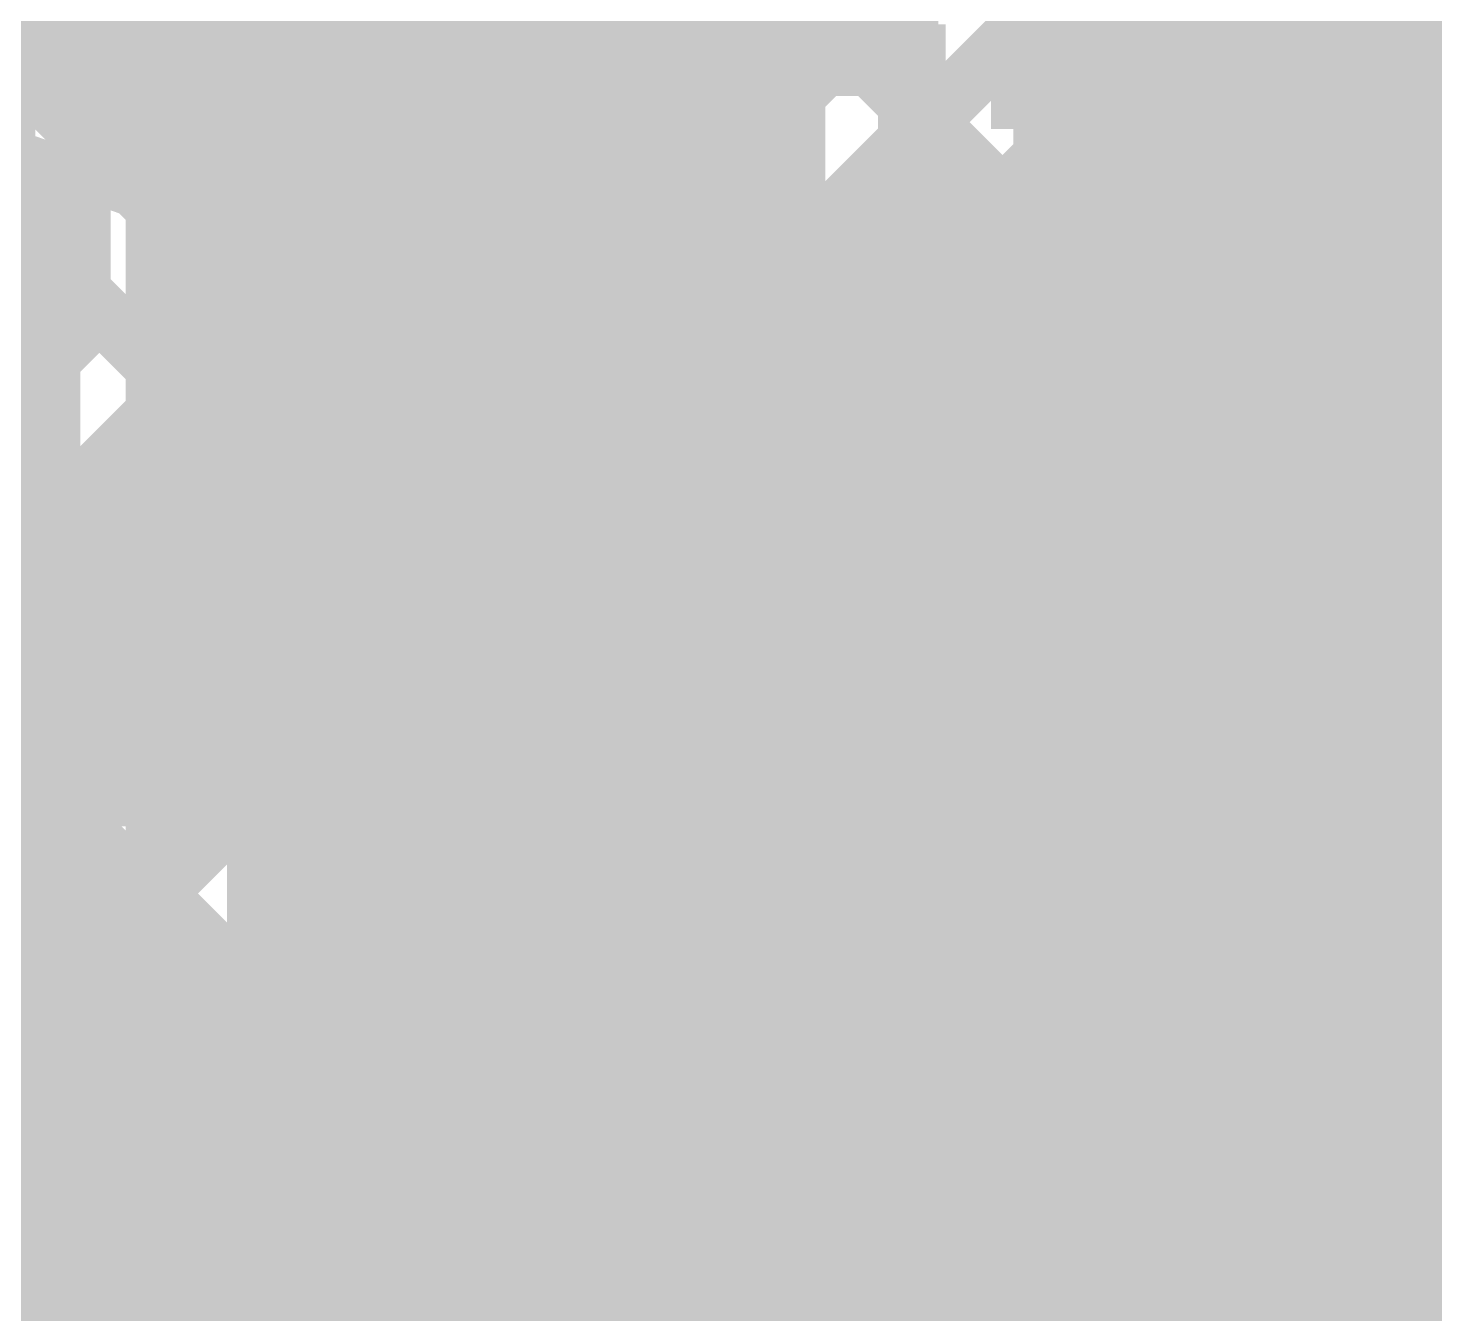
# Model space of a CAD drawing. Extents: x -72 to 72, y -47 to 50.
# Drawn here: x 0.331 to 5.08, y 18.138 to 22.479 of the extents above; entities that cross this region are included whole.
import ezdxf

# ---------------------------------------------------------------- set-up
doc = ezdxf.new("R2010")
doc.units = 0
doc.header["$MEASUREMENT"] = 0
doc.layers.get('0').update_dxf_attribs({"linetype": 'CONTINUOUS'})
for name, color, linetype in [('22-303-0_BOT', 7, 'CONTINUOUS'), ('22-303-0_DRD', 7, 'CONTINUOUS'), ('22-303-0_GND', 6, 'CONTINUOUS'), ('22-303-0_IN1', 4, 'CONTINUOUS'), ('22-303-0_IN2', 3, 'CONTINUOUS'), ('22-303-0_PWR', 5, 'CONTINUOUS'), ('22-303-0_SMB', 10, 'CONTINUOUS'), ('22-303-0_SMT', 14, 'CONTINUOUS'), ('22-303-0_SPB', 9, 'CONTINUOUS'), ('22-303-0_SPT', 12, 'CONTINUOUS'), ('22-303-0_SSB', 11, 'CONTINUOUS'), ('22-303-0_SST', 13, 'CONTINUOUS'), ('22-303-0_TOP', 8, 'CONTINUOUS'), ('THRUHOLE_TAP', 7, 'CONTINUOUS')]:
    doc.layers.add(name, color=color, linetype=linetype)

# ---------------------------------------------------------------- blocks, each defined once
blk = doc.blocks.new('RECTANGLE_2')
blk.add_solid([(0.63627, 0.51308), (0.63627, -0.51308), (-0.63627, 0.51308), (-0.63627, -0.51308)])
blk = doc.blocks.new('RECTANGLE_4')
blk.add_solid([(0.4826, 0.4064), (0.4826, -0.4064), (-0.4826, 0.4064), (-0.4826, -0.4064)])
blk = doc.blocks.new('RECTANGLE_37')
blk.add_solid([(0.508, 0.635), (0.508, -0.635), (-0.508, 0.635), (-0.508, -0.635)])
blk = doc.blocks.new('ROUND_48')
at = {"const_width": 0.29972}
blk.add_lwpolyline([(-0.14986, 0, 1), (0.14986, 0, 1)], format="xyb", close=True, dxfattribs=at)
blk = doc.blocks.new('ROUND_81')
at = {"const_width": 0.0635}
blk.add_lwpolyline([(-0.03175, 0, 1), (0.03175, 0, 1)], format="xyb", close=True, dxfattribs=at)
blk = doc.blocks.new('ROUND_82')
at = {"const_width": 0.50038}
blk.add_lwpolyline([(-0.25019, 0, 1), (0.25019, 0, 1)], format="xyb", close=True, dxfattribs=at)
blk = doc.blocks.new('ROUND_53')
at = {"const_width": 0.29972}
blk.add_lwpolyline([(-0.14986, 0, 1), (0.14986, 0, 1)], format="xyb", close=True, dxfattribs=at)
blk = doc.blocks.new('ROUND_95')
at = {"const_width": 0.10033}
blk.add_lwpolyline([(-0.050164, 0, 1), (0.050164, 0, 1)], format="xyb", close=True, dxfattribs=at)

msp = doc.modelspace()

# ---------------------------------------------------------------- linework, layer by layer
at = {"layer": '22-303-0_BOT', "const_width": 0.254}
for points in [[(4.59994, 22.0218, 0.2586538), (5.02256, 22.4279)], [(1.1176, 19.7739, 0.1923067), (0.77724, 19.90983)], [(1.1176, 19.7739, 0.1923067), (0.77724, 19.90983)], [(2.82702, 18.70202, 0.1003962), (2.6925, 18.79117)], [(2.82702, 18.70202, 0.1003962), (2.6925, 18.79117)], [(4.9276, 18.14322, 0.0984156), (4.75202, 18.30016)]]:
    msp.add_lwpolyline(points, format="xyb", dxfattribs=at)
at = {"layer": '22-303-0_BOT'}
for points, const_width in [([(6.2738, 22.4282), (5.02158, 22.4282)], 0.254), ([(5.1562, 22.4282), (5.1562, 22.0218)], 0.254), ([(-9.525, 17.7038), (-9.4742, 17.7038), (-8.636, 18.542), (-8.636, 20.066), (-8.001, 20.701), (-6.477, 20.701), (-4.826, 22.352), (3.175, 22.352), (4.445, 21.082)], 0.2032), ([(4.9276, 22.24278), (4.9276, 22.0218)], 0.254), ([(6.8326, 22.2504), (4.93268, 22.2504)], 0.254), ([(4.699, 22.05736), (4.699, 22.0218)], 0.254), ([(5.2578, 22.0218), (4.59994, 22.0218)], 0.254), ([(6.8326, 22.0218), (4.59994, 22.0218)], 0.254), ([(3.00736, 21.9456), (0.8128, 21.9456)], 0.254), ([(0.8128, 21.9456), (0.8128, 19.90852)], 0.254), ([(0.8128, 21.9456), (0.8128, 20.1422)], 0.254), ([(1.0414, 21.9456), (1.0414, 19.83486)], 0.254), ([(1.27, 21.9456), (1.27, 19.8374)], 0.254), ([(1.4986, 21.9456), (1.4986, 19.8374)], 0.254), ([(1.7272, 21.9456), (1.7272, 19.8374)], 0.254), ([(1.9558, 21.9456), (1.9558, 19.8374)], 0.254), ([(2.1844, 21.9456), (2.1844, 19.8374)], 0.254), ([(2.413, 21.9456), (2.413, 19.8374)], 0.254), ([(2.6416, 21.9456), (2.6416, 19.8374)], 0.254), ([(2.8702, 21.9456), (2.8702, 18.65884)], 0.254), ([(3.00736, 21.9456), (3.6322, 21.32076)], 0.254), ([(3.0988, 21.85416), (3.0988, 19.61388)], 0.254), ([(3.15976, 21.7932), (0.8128, 21.7932)], 0.254), ([(3.3274, 21.62556), (3.3274, 19.61388)], 0.254), ([(3.38836, 21.5646), (0.8128, 21.5646)], 0.254), ([(3.556, 21.39696), (3.556, 19.61388)], 0.254), ([(3.61696, 21.336), (0.8128, 21.336)], 0.254), ([(3.6322, 21.32076), (3.6322, 20.1422)], 0.254), ([(3.6322, 21.1074), (0.8128, 21.1074)], 0.254), ([(3.6322, 20.8788), (0.8128, 20.8788)], 0.254), ([(3.6322, 20.6502), (0.8128, 20.6502)], 0.254), ([(3.6322, 20.4216), (0.8128, 20.4216)], 0.254), ([(3.6322, 20.193), (0.8128, 20.193)], 0.254), ([(0.4953, 20.1422), (0.4953, 20.11934)], 0.254), ([(0.8128, 20.1422), (0.4953, 20.1422)], 0.254), ([(0.55372, 20.11934), (0.4953, 20.11934)], 0.254), ([(0.55372, 20.11934), (0.55372, 19.91106)], 0.254), ([(0.5842, 20.1422), (0.5842, 19.91106)], 0.254), ([(5.2578, 20.1422), (3.6322, 20.1422)], 0.254), ([(3.7846, 20.1422), (3.7846, 19.61388)], 0.254), ([(4.0132, 20.1422), (4.0132, 19.61388)], 0.254), ([(4.2418, 20.1422), (4.2418, 19.61388)], 0.254), ([(4.4704, 20.1422), (4.4704, 19.61388)], 0.254), ([(4.699, 20.1422), (4.699, 19.61388)], 0.254), ([(4.9276, 20.1422), (4.9276, 18.14322)], 0.254), ([(5.1562, 20.1422), (5.1562, 19.8374)], 0.254), ([(7.0231, 19.9644), (0.55372, 19.9644)], 0.254), ([(0.77724, 19.91106), (0.55372, 19.91106)], 0.254), ([(3.81, 18.796), (3.81, 19.812), (3.81, 18.796)], 0.381), ([(3.81, 19.812), (3.81, 18.796)], 0.381), ([(1.1176, 19.8374), (1.1176, 19.7739)], 0.254), ([(2.6924, 19.8374), (1.1176, 19.8374)], 0.254), ([(2.6924, 19.8374), (2.6924, 18.79092)], 0.254), ([(6.5024, 19.8374), (4.9276, 19.8374), (4.9276, 18.415)], 0.254), ([(4.9276, 19.7358), (2.6924, 19.7358)], 0.254), ([(4.75234, 19.61388), (2.86766, 19.61388)], 0.254), ([(2.86766, 19.61388), (2.86766, 18.66138)], 0.254), ([(3.81, 19.61388), (3.81, 18.796)], 0.254), ([(4.75234, 19.61388), (4.75234, 18.3007)], 0.254), ([(2.86766, 19.5072), (2.6924, 19.5072)], 0.254), ([(4.9276, 19.5072), (4.75234, 19.5072)], 0.254), ([(1.905, 19.1262), (1.0668, 19.1262), (0.77724, 19.41576), (0, 19.41576)], 0.381), ([(2.86766, 19.2786), (2.6924, 19.2786)], 0.254), ([(4.9276, 19.2786), (4.75234, 19.2786)], 0.254), ([(4.9276, 19.1262), (5.715, 19.1262)], 0.254), ([(2.86766, 19.05), (2.6924, 19.05)], 0.254), ([(4.9276, 19.05), (4.75234, 19.05)], 0.254), ([(2.86766, 18.8214), (2.6924, 18.8214)], 0.254), ([(4.9276, 18.8214), (4.75234, 18.8214)], 0.254), ([(2.86766, 18.796), (3.81, 18.796)], 0.254), ([(4.75234, 18.796), (3.81, 18.796)], 0.254), ([(4.9276, 18.5928), (4.75234, 18.5928)], 0.254), ([(6.5024, 18.415), (4.9276, 18.415)], 0.254), ([(4.9276, 18.415), (4.9276, 18.14322)], 0.254), ([(0, 17.41424), (0, 18.415), (2.54, 18.415), (3.429, 17.526), (3.81, 17.526), (3.81, 16.764)], 0.2032), ([(4.9276, 18.3642), (4.75234, 18.3642)], 0.254)]:
    msp.add_lwpolyline(points, dxfattribs=dict(at, const_width=const_width))
at = {"layer": '22-303-0_DRD', "const_width": 0.254}
for points in [[(5.08, 23.241), (3.81, 21.971)], [(5.08, 21.971), (3.81, 23.241)], [(2.159, 22.3012), (0.889, 21.0312)], [(2.159, 21.0312), (0.889, 22.3012)], [(2.159, 22.3012), (0.889, 21.0312)], [(2.159, 21.0312), (0.889, 22.3012)], [(2.159, 22.3012), (0.889, 21.0312)], [(2.159, 21.0312), (0.889, 22.3012)], [(6.35, 20.955), (5.08, 19.685)], [(6.35, 19.685), (5.08, 20.955)], [(6.35, 20.955), (5.08, 19.685)], [(6.35, 19.685), (5.08, 20.955)], [(6.35, 20.955), (5.08, 19.685)], [(6.35, 19.685), (5.08, 20.955)], [(4.445, 20.447), (3.175, 19.177)], [(4.445, 19.177), (3.175, 20.447)], [(4.445, 20.447), (3.175, 19.177)], [(4.445, 19.177), (3.175, 20.447)], [(4.445, 20.447), (3.175, 19.177)], [(4.445, 19.177), (3.175, 20.447)], [(5.08, 18.415), (3.81, 17.145)], [(5.08, 17.145), (3.81, 18.415)]]:
    msp.add_lwpolyline(points, dxfattribs=at)
at = {"layer": '22-303-0_IN1'}
for points, const_width in [([(8.89, 29.083), (6.477, 29.083), (2.032, 24.638), (2.032, 24.13), (0.508, 22.606), (0.508, 21.463), (-6.35, 14.605), (-8.001, 14.605), (-9.144, 15.748), (-17.78, 15.748), (-19.177, 14.351), (-22.987, 14.351), (-26.162, 17.526), (-28.575, 17.526)], 0.2032), ([(3.175, 25.20696), (3.175, 22.54504)], 0.254), ([(2.9464, 24.97836), (2.9464, 22.31644)], 0.254), ([(-4.572, 11.557), (-4.572, 14.224), (3.81, 22.606), (3.81, 23.622), (4.445, 24.257)], 0.2032), ([(1.69926, 23.22322), (0.9144, 22.43836)], 0.254), ([(1.5748, 23.09876), (1.5748, 22.26818)], 0.254), ([(1.8034, 23.00478), (1.8034, 22.20214)], 0.254), ([(2.7178, 22.94382), (2.7178, 22.08784)], 0.254), ([(1.3462, 22.87016), (1.3462, 22.24278)], 0.254), ([(2.032, 22.81936), (2.032, 21.99386)], 0.254), ([(3.4036, 22.77364), (2.09296, 21.463)], 0.254), ([(2.2606, 22.76348), (2.2606, 21.63064)], 0.254), ([(2.4892, 22.79904), (2.4892, 21.85924)], 0.254), ([(1.1176, 22.64156), (1.1176, 22.11324)], 0.254), ([(3.21056, 22.5806), (1.05664, 22.5806)], 0.254), ([(9.24306, 22.5806), (5.04952, 22.5806)], 0.254), ([(0.9144, 22.43836), (0.9144, 21.463)], 0.254), ([(2.98196, 22.352), (0.9144, 22.352)], 0.254), ([(9.45134, 22.352), (4.99364, 22.352)], 0.254), ([(5.0038, 22.37486), (5.0038, 21.9964)], 0.254), ([(3.9878, 22.20976), (-1.30048, 16.92148)], 0.254), ([(1.12776, 22.1234), (0.9144, 22.1234)], 0.254), ([(2.75336, 22.1234), (1.92024, 22.1234)], 0.254), ([(4.08178, 22.1234), (3.90144, 22.1234)], 0.254), ([(4.0894, 22.11578), (4.0894, 21.9964)], 0.254), ([(4.7752, 22.098), (4.7752, 21.9964)], 0.254), ([(8.35152, 22.1234), (4.80822, 22.1234)], 0.254), ([(3.8608, 22.08276), (3.8608, 21.94052)], 0.254), ([(8.18896, 21.9964), (4.064, 21.9964)], 0.254), ([(3.77698, 21.87702), (-1.17094, 16.9291)], 0.254), ([(0.9652, 21.8948), (0.9144, 21.8948)], 0.254), ([(2.52476, 21.8948), (2.0828, 21.8948)], 0.254), ([(3.79476, 21.8948), (3.67284, 21.8948)], 0.254), ([(3.6322, 21.85416), (3.6322, 21.73224)], 0.254), ([(2.29616, 21.6662), (2.12852, 21.6662)], 0.254), ([(3.4036, 21.62556), (3.4036, 21.50364)], 0.254), ([(3.56616, 21.6662), (3.44424, 21.6662)], 0.254), ([(8.636, 21.59), (4.064, 21.59), (-0.889, 16.637), (-0.889, 16.129), (-3.937, 13.081), (-3.937, 11.176), (-4.191, 10.922), (-4.953, 10.922), (-9.398, 15.367), (-17.526, 15.367), (-19.939, 12.954), (-24.765, 12.954), (-25.146, 13.335)], 0.2032), ([(0.9652, 21.4376), (0.9144, 21.4376)], 0.254), ([(3.33756, 21.4376), (3.21564, 21.4376)], 0.254), ([(3.175, 21.39696), (3.175, 21.27504)], 0.254), ([(0.889, 21.32076), (0.889, 20.25904)], 0.254), ([(1.12776, 21.209), (0.8255, 21.209)], 0.254), ([(1.1176, 21.21916), (1.1176, 20.48764)], 0.254), ([(3.10896, 21.209), (2.98704, 21.209)], 0.254), ([(0.79502, 21.17598), (-0.5207, 19.85772)], 0.254), ([(4.23164, 21.1836), (-0.4826, 16.46936)], 0.254), ([(2.9464, 21.16836), (2.9464, 21.04644)], 0.254), ([(7.0612, 21.1836), (4.23164, 21.1836)], 0.254), ([(4.318, 21.1836), (4.318, 20.13966)], 0.254), ([(4.5466, 21.1836), (4.5466, 18.37436)], 0.254), ([(4.7752, 21.1836), (4.7752, 18.28546)], 0.254), ([(5.0038, 21.1836), (5.0038, 18.01114)], 0.254), ([(1.72466, 21.0947), (-0.1651, 19.20494)], 0.254), ([(1.3462, 21.08708), (1.3462, 20.71624)], 0.254), ([(1.5748, 21.06422), (1.5748, 20.94484)], 0.254), ([(0.6604, 21.04136), (0.6604, 20.03044)], 0.254), ([(4.0894, 21.04136), (4.0894, 20.34794)], 0.254), ([(1.61036, 20.9804), (0.59944, 20.9804)], 0.254), ([(2.88036, 20.9804), (2.75844, 20.9804)], 0.254), ([(7.01548, 20.9804), (4.02844, 20.9804)], 0.254), ([(2.7178, 20.93976), (2.7178, 20.81784)], 0.254), ([(0.4318, 20.81276), (0.4318, 19.80184)], 0.254), ([(3.8608, 20.81276), (3.8608, 20.41398)], 0.254), ([(1.38176, 20.7518), (0.37084, 20.7518)], 0.254), ([(2.65176, 20.7518), (2.52984, 20.7518)], 0.254), ([(5.29082, 20.7518), (3.79984, 20.7518)], 0.254), ([(2.4892, 20.71116), (2.4892, 20.58924)], 0.254), ([(3.6322, 20.58416), (3.6322, 20.38858)], 0.254), ([(1.15316, 20.5232), (0.14224, 20.5232)], 0.254), ([(2.2606, 20.48256), (2.2606, 20.36064)], 0.254), ([(2.42316, 20.5232), (2.30124, 20.5232)], 0.254), ([(5.14604, 20.5232), (3.57124, 20.5232)], 0.254), ([(3.4036, 20.35556), (3.4036, 20.25904)], 0.254), ([(0.92456, 20.2946), (-0.08636, 20.2946)], 0.254), ([(2.19456, 20.2946), (2.07264, 20.2946)], 0.254), ([(3.44678, 20.2946), (3.34264, 20.2946)], 0.254), ([(5.11048, 20.2946), (4.17322, 20.2946)], 0.254), ([(2.032, 20.25396), (2.032, 20.13204)], 0.254), ([(3.175, 20.12696), (3.175, 10.76452)], 0.254), ([(0.69596, 20.066), (-0.31496, 20.066)], 0.254), ([(1.96596, 20.066), (1.84404, 20.066)], 0.254), ([(3.26136, 20.066), (3.11404, 20.066)], 0.254), ([(5.16636, 20.066), (4.35864, 20.066)], 0.254), ([(1.8034, 20.02536), (1.8034, 19.90344)], 0.254), ([(2.9464, 19.89836), (2.9464, 16.95704)], 0.254), ([(0.46736, 19.8374), (-0.47752, 19.8374)], 0.254), ([(1.73736, 19.8374), (1.61544, 19.8374)], 0.254), ([(3.20548, 19.8374), (2.88544, 19.8374)], 0.254), ([(5.35178, 19.8374), (4.41452, 19.8374)], 0.254), ([(1.5748, 19.79676), (1.5748, 19.67484)], 0.254), ([(2.7178, 19.66976), (2.7178, 17.08658)], 0.254), ([(0.23876, 19.6088), (-0.23876, 19.6088)], 0.254), ([(1.50876, 19.6088), (1.38684, 19.6088)], 0.254), ([(3.24104, 19.6088), (2.65684, 19.6088)], 0.254), ([(7.22376, 19.6088), (4.37896, 19.6088)], 0.254), ([(1.3462, 19.56816), (1.3462, 19.44624)], 0.254), ([(2.4892, 19.44116), (2.4892, 17.11198)], 0.254), ([(4.318, 19.48434), (4.318, 18.37182)], 0.254), ([(1.28016, 19.3802), (1.15824, 19.3802)], 0.254), ([(3.38582, 19.3802), (2.42824, 19.3802)], 0.254), ([(3.4036, 19.36496), (3.4036, 10.7188)], 0.254), ([(11.79576, 19.3802), (4.23164, 19.3802)], 0.254), ([(1.1176, 19.33956), (1.1176, 19.21764)], 0.254), ([(4.0894, 19.27606), (4.0894, 18.26768)], 0.254), ([(2.2606, 19.21256), (2.2606, 17.04594)], 0.254), ([(3.6322, 19.23288), (3.6322, 10.55624)], 0.254), ([(3.8608, 19.21002), (3.8608, 17.93494)], 0.254), ([(0.889, 19.11096), (0.889, 18.98904)], 0.254), ([(1.05156, 19.1516), (0.92964, 19.1516)], 0.254), ([(12.02436, 19.1516), (2.19964, 19.1516)], 0.254), ([(2.032, 18.98396), (2.032, 16.83766)], 0.254), ([(0.82296, 18.923), (0.70104, 18.923)], 0.254), ([(12.25296, 18.923), (1.97104, 18.923)], 0.254), ([(0.6604, 18.88236), (0.6604, 18.76044)], 0.254), ([(1.8034, 18.75536), (1.8034, 14.29004)], 0.254), ([(0.59436, 18.6944), (0.47244, 18.6944)], 0.254), ([(12.48156, 18.6944), (1.74244, 18.6944)], 0.254), ([(0.4318, 18.65376), (0.4318, 18.53184)], 0.254), ([(1.5748, 18.52676), (1.5748, 14.41958)], 0.254), ([(0.36576, 18.4658), (0.24384, 18.4658)], 0.254), ([(12.71016, 18.4658), (1.51384, 18.4658)], 0.254), ([(1.3462, 18.29816), (1.3462, 14.44498)], 0.254), ([(4.04876, 18.2372), (1.28524, 18.2372)], 0.254), ([(12.93876, 18.2372), (4.84124, 18.2372)], 0.254), ([(1.1176, 18.06956), (1.1176, 14.37894)], 0.254)]:
    msp.add_lwpolyline(points, dxfattribs=dict(at, const_width=const_width))
at = {"layer": '22-303-0_IN1', "const_width": 0.254}
for points in [[(4.445, 22.00148, 0.4142136), (5.04952, 22.606)], [(1.524, 22.27072, 0.4142136), (0.91948, 21.6662)], [(1.524, 22.27072, 0.4142136), (0.91948, 21.6662)], [(2.12852, 21.6662, 0.4142136), (1.524, 22.27072)], [(2.12852, 21.6662, 0.4142136), (1.524, 22.27072)], [(3.9878, 22.20976, 0.2175125), (4.445, 22.00099)], [(4.064, 21.9964, 0.1989133), (3.77663, 21.87737)], [(0.91948, 21.6662, 0.4142136), (1.524, 21.06168)], [(0.91948, 21.6662, 0.4142136), (1.524, 21.06168)], [(2.09296, 21.463, 0.0859668), (2.12816, 21.6662)], [(2.09296, 21.463, 0.0859668), (2.12816, 21.6662)], [(0.79502, 21.17598, 0.1989124), (0.91391, 21.463)], [(1.524, 21.06168, 0.0846168), (1.72427, 21.09581)], [(1.524, 21.06168, 0.0846168), (1.72427, 21.09581)], [(5.715, 20.92452, 0.4142136), (5.11048, 20.32)], [(3.81, 20.41652, 0.4142136), (3.20548, 19.812)], [(3.81, 20.41652, 0.4142136), (3.20548, 19.812)], [(4.41452, 19.812, 0.4142136), (3.81, 20.41652)], [(4.41452, 19.812, 0.4142136), (3.81, 20.41652)], [(5.11048, 20.32, 0.4142136), (5.715, 19.71548)], [(3.20548, 19.812, 0.4142136), (3.81, 19.20748)], [(3.20548, 19.812, 0.4142136), (3.81, 19.20748)], [(3.81, 19.20748, 0.4142136), (4.41452, 19.812)], [(3.81, 19.20748, 0.4142136), (4.41452, 19.812)], [(4.445, 18.38452, 0.4142136), (3.84048, 17.78)], [(5.04952, 17.78, 0.4142136), (4.445, 18.38452)]]:
    msp.add_lwpolyline(points, format="xyb", dxfattribs=at)
at = {"layer": '22-303-0_IN2'}
for points, const_width in [([(4.445, 17.78), (4.445, 20.828), (3.302, 21.971), (3.302, 26.162), (1.397, 28.067), (1.397, 30.607), (2.286, 31.496)], 0.2032), ([(0.3556, 31.3436), (0.3556, 22.31644)], 0.254), ([(0.5842, 31.3436), (0.5842, 22.08784)], 0.254), ([(0.8128, 31.3436), (0.8128, 21.85924)], 0.254), ([(13.716, 23.368), (13.716, 18.034), (42.291, 18.034), (44.45, 15.875), (44.45, 11.303), (43.561, 10.414), (44.45, 11.303), (44.45, 15.875), (42.291, 18.034), (13.716, 18.034), (7.874, 18.034), (6.858, 17.018), (3.81, 17.018), (0.762, 20.066), (0.762, 21.336), (-2.032, 24.13), (-2.032, 27.94), (-1.27, 28.702), (-1.27, 29.845)], 0.2032), ([(3.7846, 28.28036), (3.7846, 22.06244)], 0.254), ([(1.0414, 27.86888), (1.0414, 21.63064)], 0.254), ([(1.27, 27.61996), (1.27, 20.13204)], 0.254), ([(1.4986, 27.39136), (1.4986, 19.90344)], 0.254), ([(1.7272, 27.16276), (1.7272, 19.67484)], 0.254), ([(1.9558, 26.93416), (1.9558, 19.44624)], 0.254), ([(2.1844, 26.70556), (2.1844, 19.21764)], 0.254), ([(2.413, 26.47696), (2.413, 18.98904)], 0.254), ([(2.6416, 26.24836), (2.6416, 18.76044)], 0.254), ([(3.7084, 26.162), (3.7084, 22.13864)], 0.254), ([(2.8702, 26.01976), (2.8702, 18.53184)], 0.254), ([(2.8956, 25.99436), (2.8956, 21.971)], 0.254), ([(-1.6256, 24.29764), (1.04902, 21.62302)], 0.254), ([(-2.31394, 23.8379), (0.3556, 21.16836)], 0.254), ([(5.1562, 22.74316), (5.1562, 17.4244)], 0.254), ([(2.8956, 22.479), (0.19304, 22.479)], 0.254), ([(3.85318, 22.479), (3.7084, 22.479)], 0.254), ([(9.3091, 22.479), (5.03682, 22.479)], 0.254), ([(2.8956, 22.2504), (0.42164, 22.2504)], 0.254), ([(3.95478, 22.2504), (3.7084, 22.2504)], 0.254), ([(4.9276, 22.24278), (4.9276, 18.14322)], 0.254), ([(10.2616, 22.2504), (4.93268, 22.2504)], 0.254), ([(4.0132, 22.18182), (4.0132, 21.83384)], 0.254), ([(3.7084, 22.13864), (4.73202, 21.11502)], 0.254), ([(4.699, 22.05736), (4.699, 21.14804)], 0.254), ([(2.8956, 22.0218), (0.65024, 22.0218)], 0.254), ([(4.29006, 22.0218), (3.82524, 22.0218)], 0.254), ([(4.2418, 22.03704), (4.2418, 21.60524)], 0.254), ([(4.4704, 22.00148), (4.4704, 21.37664)], 0.254), ([(8.21182, 22.0218), (4.59994, 22.0218)], 0.254), ([(2.93624, 21.7932), (0.87884, 21.7932)], 0.254), ([(8.06704, 21.7932), (4.05384, 21.7932)], 0.254), ([(3.01752, 21.6789), (4.0386, 20.66036)], 0.254), ([(3.0988, 21.60016), (3.0988, 18.30324)], 0.254), ([(3.13436, 21.5646), (1.09728, 21.5646)], 0.254), ([(8.03148, 21.5646), (4.28244, 21.5646)], 0.254), ([(3.3274, 21.37156), (3.3274, 18.07464)], 0.254), ([(3.36296, 21.336), (1.1684, 21.336)], 0.254), ([(1.1684, 21.336), (1.1684, 20.23364)], 0.254), ([(8.08736, 21.336), (4.51104, 21.336)], 0.254), ([(0.3556, 21.16836), (0.3556, 20.066)], 0.254), ([(0.3556, 21.1074), (-4.10972, 21.1074)], 0.254), ([(3.59156, 21.1074), (1.1684, 21.1074)], 0.254), ([(3.556, 21.14296), (3.556, 17.84604)], 0.254), ([(8.27278, 21.1074), (4.73964, 21.1074)], 0.254), ([(3.7846, 20.91436), (3.7846, 17.61744)], 0.254), ([(0.3556, 20.8788), (-4.32816, 20.8788)], 0.254), ([(3.82016, 20.8788), (1.1684, 20.8788)], 0.254), ([(10.09904, 20.8788), (4.84886, 20.8788)], 0.254), ([(4.8514, 20.828), (4.8514, 18.22704)], 0.254), ([(4.0132, 20.68576), (4.0132, 18.20164)], 0.254), ([(0.3556, 20.6502), (-4.55676, 20.6502)], 0.254), ([(4.0386, 20.6502), (1.1684, 20.6502)], 0.254), ([(4.0386, 20.66036), (4.0386, 18.22704)], 0.254), ([(7.46506, 20.6502), (4.8514, 20.6502)], 0.254), ([(0.3556, 20.4216), (-4.78536, 20.4216)], 0.254), ([(4.0386, 20.4216), (1.1684, 20.4216)], 0.254), ([(7.12978, 20.4216), (4.8514, 20.4216)], 0.254), ([(1.1684, 20.23364), (3.91668, 17.48536)], 0.254), ([(0.3556, 20.193), (-5.01396, 20.193)], 0.254), ([(4.0386, 20.193), (1.20904, 20.193)], 0.254), ([(7.02818, 20.193), (4.8514, 20.193)], 0.254), ([(0.3556, 20.066), (0.3556, 15.6464)], 0.254), ([(0.3683, 19.9644), (-5.24256, 19.9644)], 0.254), ([(4.0386, 19.9644), (1.43764, 19.9644)], 0.254), ([(7.0231, 19.9644), (4.8514, 19.9644)], 0.254), ([(0.47752, 19.7739), (3.52298, 16.73098)], 0.254), ([(0.51816, 19.7358), (-2.62382, 19.7358)], 0.254), ([(4.0386, 19.7358), (1.66624, 19.7358)], 0.254), ([(7.112, 19.7358), (4.8514, 19.7358)], 0.254), ([(0.5842, 19.66976), (0.5842, 16.86814)], 0.254), ([(0.74676, 19.5072), (-2.47904, 19.5072)], 0.254), ([(4.0386, 19.5072), (1.89484, 19.5072)], 0.254), ([(7.38886, 19.5072), (4.8514, 19.5072)], 0.254), ([(0.8128, 19.44116), (0.8128, 17.14246)], 0.254), ([(0.97536, 19.2786), (-2.44348, 19.2786)], 0.254), ([(4.0386, 19.2786), (2.12344, 19.2786)], 0.254), ([(13.3096, 19.2786), (4.8514, 19.2786)], 0.254), ([(1.0414, 19.21256), (1.0414, 17.23136)], 0.254), ([(1.20396, 19.05), (-2.49936, 19.05)], 0.254), ([(4.0386, 19.05), (2.35204, 19.05)], 0.254), ([(13.3096, 19.05), (4.8514, 19.05)], 0.254), ([(1.27, 18.98396), (1.27, 17.22882)], 0.254), ([(1.43256, 18.8214), (-2.68478, 18.8214)], 0.254), ([(4.0386, 18.8214), (2.58064, 18.8214)], 0.254), ([(13.3096, 18.8214), (4.8514, 18.8214)], 0.254), ([(1.4986, 18.75536), (1.4986, 17.12468)], 0.254), ([(1.66116, 18.5928), (-4.34086, 18.5928)], 0.254), ([(4.0386, 18.5928), (2.80924, 18.5928)], 0.254), ([(13.3096, 18.5928), (4.8514, 18.5928)], 0.254), ([(1.7272, 18.52676), (1.7272, 16.79194)], 0.254), ([(1.88976, 18.3642), (-4.064, 18.3642)], 0.254), ([(4.0386, 18.3642), (3.03784, 18.3642)], 0.254), ([(7.63778, 18.3642), (4.8514, 18.3642)], 0.254), ([(1.9558, 18.29816), (1.9558, 15.60576)], 0.254), ([(2.11836, 18.1356), (-3.9751, 18.1356)], 0.254), ([(3.95478, 18.1356), (3.26644, 18.1356)], 0.254), ([(7.40156, 18.1356), (4.93268, 18.1356)], 0.254), ([(2.1844, 18.06956), (2.1844, 15.40764)], 0.254)]:
    msp.add_lwpolyline(points, dxfattribs=dict(at, const_width=const_width))
at = {"layer": '22-303-0_IN2', "const_width": 0.254}
for points in [[(3.84048, 22.606, 0.4142136), (4.445, 22.00148)], [(4.445, 22.00148, 0.4142136), (5.04952, 22.606)], [(2.8956, 21.971, 0.1989124), (3.01463, 21.68363)], [(2.8956, 21.971, 0.1989124), (3.01463, 21.68363)], [(1.1684, 21.336, 0.1989124), (1.04937, 21.62337)], [(4.8514, 20.828, 0.1989124), (4.73237, 21.11537)], [(0.3556, 20.066, 0.1989124), (0.47463, 19.77863)], [(0.3556, 20.066, 0.1989124), (0.47463, 19.77863)], [(4.0386, 18.22704, 0.2113087), (3.84084, 17.78)], [(5.04952, 17.78, 0.2113086), (4.85164, 18.22731)]]:
    msp.add_lwpolyline(points, format="xyb", dxfattribs=at)
at = {"layer": '22-303-0_SSB', "const_width": 0.1524}
for points in [[(-2.032, 24.511), (2.032, 24.511), (2.032, 19.939), (0.254, 19.939), (0, 20.193), (-0.254, 19.939), (-2.032, 19.939), (-2.032, 24.511)], [(2.413, 24.511), (6.477, 24.511), (6.477, 19.939), (4.699, 19.939), (4.445, 20.193), (4.191, 19.939), (2.413, 19.939), (2.413, 24.511)], [(1.40462, 21.16836), (1.40462, 21.52396), (1.23698, 21.58238), (1.0668, 21.58238), (0.89662, 21.52396), (0.89662, 21.16836), (1.0668, 21.10994), (1.23698, 21.10994), (1.91262, 21.34616)], [(1.23698, 20.50796), (0.89662, 20.74418)], [(1.0668, 20.27174), (0.89662, 20.33016), (0.89662, 20.56638), (1.0668, 20.62734), (1.23698, 20.74418), (1.74498, 20.74418), (1.91262, 20.68576), (1.91262, 20.33016), (1.74498, 20.27174), (1.0668, 20.27174)], [(1.0795, 16.9545), (1.0795, 19.8755), (2.7178, 19.8755), (2.7178, 16.9545), (1.0795, 16.9545)], [(4.8895, 16.9545), (4.8895, 19.8755), (6.5278, 19.8755), (6.5278, 16.9545), (4.8895, 16.9545)], [(4.699, 19.558), (4.699, 16.002), (2.921, 16.002), (2.921, 19.558), (4.699, 19.558)], [(0.39878, 19.1135), (0.50038, 19.1135), (0.50038, 17.7165), (0.39878, 17.7165)], [(0.50038, 18.01622), (0.50038, 18.11528), (-0.50038, 18.11528), (-0.50038, 18.01622), (0.50038, 18.01622)]]:
    msp.add_lwpolyline(points, dxfattribs=at)
at = {"layer": '22-303-0_SST', "const_width": 0.1524}
for points in [[(1.7145, 22.4155), (1.7145, 19.4945), (3.3528, 19.4945), (3.3528, 22.4155), (1.7145, 22.4155)], [(1.36906, 21.6789), (0.35306, 22.0345), (0.35306, 21.56206)], [(4.5974, 21.40712), (4.76758, 21.46554), (4.76758, 21.82114), (4.5974, 21.87956), (4.25958, 21.87956), (4.0894, 21.76272), (4.0894, 21.40712), (3.75158, 21.40712), (3.75158, 21.87956)], [(1.20142, 20.72386), (1.36906, 20.78228), (1.36906, 21.13788), (1.20142, 21.1963), (0.86106, 21.1963), (0.69342, 21.07946), (0.69342, 20.72386), (0.35306, 20.72386), (0.35306, 21.1963)], [(4.42976, 21.04136), (4.42976, 20.56892), (3.75158, 20.80514), (3.75158, 20.92452), (4.76758, 20.92452)], [(0.86106, 19.88566), (0.86106, 20.24126), (0.69342, 20.3581), (0.52324, 20.3581), (0.35306, 20.24126), (0.35306, 19.88566), (1.36906, 19.88566)], [(0.86106, 20.1803), (1.36906, 20.3581)], [(4.5974, 20.20316), (4.76758, 20.14474), (4.76758, 19.78914), (4.5974, 19.73072), (3.92176, 19.73072), (3.75158, 19.78914), (3.75158, 20.14474), (3.92176, 20.20316)], [(-0.254, 18.796), (0, 19.05), (4.953, 19.05)], [(0.508, 14.224), (4.572, 14.224), (4.572, 18.796), (2.794, 18.796), (2.54, 18.542), (2.286, 18.796), (0.508, 18.796), (0.508, 14.224)]]:
    msp.add_lwpolyline(points, dxfattribs=at)
at = {"layer": '22-303-0_TOP'}
for points, const_width in [([(5.461, 25.527), (5.08, 25.146), (5.08, 24.892), (5.08, 19.812), (5.842, 19.05), (15.113, 19.05), (17.018, 20.955), (17.018, 24.511)], 0.2032), ([(4.445, 24.257), (2.921, 22.733), (0.762, 22.733), (0.254, 22.225), (0.254, 21.082), (0.127, 20.955), (-1.778, 20.955), (-2.4892, 20.2438), (-2.54, 20.2438)], 0.2032), ([(3.175, 12.7762), (3.175, 13.97), (3.937, 13.97), (5.08, 15.113), (5.08, 19.05), (4.445, 19.685), (4.445, 21.082), (3.175, 22.352), (1.016, 22.352), (0.762, 22.098), (0.762, 19.2278), (-0.635, 17.8308)], 0.2032), ([(1.1684, 21.93036), (1.1684, 19.52244)], 0.254), ([(1.7526, 21.9456), (1.18364, 21.9456)], 0.254), ([(1.27, 21.9456), (1.27, 19.62404)], 0.254), ([(1.4986, 21.9456), (1.4986, 19.85264)], 0.254), ([(1.7272, 21.9456), (1.7272, 20.08124)], 0.254), ([(1.7526, 21.9456), (1.7526, 20.955)], 0.254), ([(1.7526, 21.7932), (1.1684, 21.7932)], 0.254), ([(1.524, 21.6662), (2.54, 21.6662)], 0.2032), ([(2.54, 21.6662), (1.524, 21.6662)], 0.2032), ([(1.524, 21.6662), (2.54, 21.6662)], 0.2032), ([(1.7526, 21.6662), (2.54, 21.6662)], 0.254), ([(3.3274, 21.62556), (3.3274, 18.5928)], 0.254), ([(3.3274, 21.62556), (3.3274, 20.955)], 0.254), ([(3.3274, 21.62556), (4.0386, 20.91436)], 0.254), ([(1.7526, 21.5646), (1.1684, 21.5646)], 0.254), ([(3.38836, 21.5646), (3.3274, 21.5646)], 0.254), ([(3.556, 21.39696), (3.556, 16.3068)], 0.254), ([(1.7526, 21.336), (1.1684, 21.336)], 0.254), ([(3.61696, 21.336), (3.3274, 21.336)], 0.254), ([(3.7846, 21.16836), (3.7846, 16.3068)], 0.254), ([(1.7526, 21.1074), (1.1684, 21.1074)], 0.254), ([(3.84556, 21.1074), (3.3274, 21.1074)], 0.254), ([(1.7526, 20.955), (1.7526, 20.10664)], 0.254), ([(3.3274, 20.955), (1.7526, 20.955)], 0.254), ([(3.3274, 20.955), (3.3274, 19.5326)], 0.254), ([(4.0132, 20.93976), (4.0132, 18.20164)], 0.254), ([(4.0386, 20.91436), (4.0386, 19.685)], 0.254), ([(1.7526, 20.8788), (1.1684, 20.8788)], 0.254), ([(4.0386, 20.8788), (3.3274, 20.8788)], 0.254), ([(1.7526, 20.6502), (1.1684, 20.6502)], 0.254), ([(4.0386, 20.6502), (3.3274, 20.6502)], 0.254), ([(0.3556, 20.61972), (0.3556, 19.39544)], 0.254), ([(0.3556, 20.61972), (0.3556, 19.39544)], 0.254), ([(0.3556, 20.4216), (0.1524, 20.4216)], 0.254), ([(1.7526, 20.4216), (1.1684, 20.4216)], 0.254), ([(4.0386, 20.4216), (3.3274, 20.4216)], 0.254), ([(2.54, 20.2438), (2.4638, 20.2438), (1.143, 18.923), (1.143, 16.637)], 0.2032), ([(0.3556, 20.193), (0.1524, 20.193)], 0.254), ([(1.7526, 20.193), (1.1684, 20.193)], 0.254), ([(4.0386, 20.193), (3.3274, 20.193)], 0.254), ([(1.7526, 20.10664), (1.1684, 19.52244)], 0.254), ([(0.3556, 19.9644), (0.1524, 19.9644)], 0.254), ([(1.61036, 19.9644), (1.1684, 19.9644)], 0.254), ([(4.0386, 19.9644), (3.3274, 19.9644)], 0.254), ([(0.3556, 19.7358), (0.1524, 19.7358)], 0.254), ([(1.38176, 19.7358), (1.1684, 19.7358)], 0.254), ([(4.0386, 19.7358), (3.3274, 19.7358)], 0.254), ([(2.32664, 19.5326), (1.5494, 18.75536)], 0.254), ([(3.3274, 19.5326), (2.32664, 19.5326)], 0.254), ([(2.413, 19.5326), (2.413, 18.5928)], 0.254), ([(2.6416, 19.5326), (2.6416, 18.5928)], 0.254), ([(2.8702, 19.5326), (2.8702, 18.5928)], 0.254), ([(3.0988, 19.5326), (3.0988, 18.5928)], 0.254), ([(0.3556, 19.5072), (-2.47904, 19.5072)], 0.254), ([(4.07924, 19.5072), (2.30124, 19.5072)], 0.254), ([(0.3556, 19.39544), (-0.26924, 18.7706)], 0.254), ([(2.1844, 19.39036), (2.1844, 18.5928)], 0.254), ([(4.16052, 19.3929), (4.6736, 18.88236)], 0.254), ([(4.2418, 19.31416), (4.2418, 18.34896)], 0.254), ([(0.23876, 19.2786), (-2.44348, 19.2786)], 0.254), ([(4.27736, 19.2786), (2.07264, 19.2786)], 0.254), ([(1.9558, 19.16176), (1.9558, 18.5928)], 0.254), ([(4.4704, 19.08556), (4.4704, 18.38452)], 0.254), ([(4.50596, 19.05), (1.84404, 19.05)], 0.254), ([(1.7272, 18.93316), (1.7272, 16.79194)], 0.254), ([(4.6736, 18.88236), (4.6736, 18.3388)], 0.254), ([(4.6736, 18.8214), (1.61544, 18.8214)], 0.254), ([(1.5494, 18.75536), (1.5494, 17.08404)], 0.254), ([(4.6736, 18.5928), (1.5494, 18.5928)], 0.254), ([(3.3528, 18.5928), (1.7272, 18.5928)], 0.254), ([(1.7272, 18.5928), (1.7272, 16.79194)], 0.254), ([(2.54, 18.5928), (2.54, 17.653)], 0.254), ([(3.3528, 18.5928), (3.3528, 16.7132)], 0.254), ([(1.7272, 18.3642), (1.5494, 18.3642)], 0.254), ([(4.29006, 18.3642), (3.3528, 18.3642)], 0.254), ([(4.6736, 18.3642), (4.59994, 18.3642)], 0.254), ([(1.7272, 18.1356), (1.5494, 18.1356)], 0.254), ([(3.95478, 18.1356), (3.3528, 18.1356)], 0.254)]:
    msp.add_lwpolyline(points, dxfattribs=dict(at, const_width=const_width))
at = {"layer": '22-303-0_TOP', "const_width": 0.254}
for points in [[(0.1524, 20.5486, 0.1348074), (0.35639, 20.61857)], [(0.1524, 20.5486, 0.1348074), (0.35639, 20.61857)], [(4.0386, 19.685, 0.1989124), (4.15763, 19.39763)], [(4.0386, 19.685, 0.1989124), (4.15763, 19.39763)], [(4.445, 18.38452, 0.4142136), (3.84048, 17.78)], [(4.6736, 18.3388, 0.0973858), (4.445, 18.38375)]]:
    msp.add_lwpolyline(points, format="xyb", dxfattribs=at)

# ---------------------------------------------------------------- block references
at = {"layer": '22-303-0_BOT'}
for name, p in [('ROUND_48', (4.445, 22.606)), ('ROUND_48', (1.524, 21.6662)), ('RECTANGLE_37', (0, 21.082)), ('RECTANGLE_37', (4.445, 21.082)), ('ROUND_48', (3.81, 19.812)), ('RECTANGLE_4', (1.905, 19.1262)), ('RECTANGLE_2', (3.81, 18.796))]:
    msp.add_blockref(name, p, dxfattribs=at)
at = {"layer": '22-303-0_GND'}
for name, p in [('ROUND_82', (4.445, 22.606)), ('ROUND_81', (1.524, 21.6662)), ('ROUND_81', (3.81, 19.812)), ('ROUND_82', (4.445, 17.78))]:
    msp.add_blockref(name, p, dxfattribs=at)
at = {"layer": '22-303-0_IN1'}
for name, p in [('ROUND_48', (4.445, 22.606)), ('ROUND_53', (1.524, 21.6662)), ('ROUND_53', (3.81, 19.812))]:
    msp.add_blockref(name, p, dxfattribs=at)
at = {"layer": '22-303-0_IN2'}
for p in [(4.445, 22.606), (1.524, 21.6662), (3.81, 19.812)]:
    msp.add_blockref('ROUND_53', p, dxfattribs=at)
at = {"layer": '22-303-0_PWR'}
for p in [(4.445, 22.606), (1.524, 21.6662), (3.81, 19.812), (4.445, 17.78)]:
    msp.add_blockref('ROUND_82', p, dxfattribs=at)
at = {"layer": '22-303-0_SMB'}
for name, p in [('RECTANGLE_37', (0, 21.082)), ('RECTANGLE_37', (4.445, 21.082)), ('RECTANGLE_4', (1.905, 19.1262)), ('RECTANGLE_2', (3.81, 18.796))]:
    msp.add_blockref(name, p, dxfattribs=at)
at = {"layer": '22-303-0_SMT'}
for name, p in [('RECTANGLE_4', (2.54, 21.6662)), ('RECTANGLE_4', (2.54, 20.2438)), ('RECTANGLE_37', (2.54, 17.653))]:
    msp.add_blockref(name, p, dxfattribs=at)
at = {"layer": '22-303-0_SPB'}
for name, p in [('RECTANGLE_37', (0, 21.082)), ('RECTANGLE_37', (4.445, 21.082)), ('RECTANGLE_4', (1.905, 19.1262)), ('RECTANGLE_2', (3.81, 18.796))]:
    msp.add_blockref(name, p, dxfattribs=at)
at = {"layer": '22-303-0_SPT'}
for name, p in [('RECTANGLE_4', (2.54, 21.6662)), ('RECTANGLE_4', (2.54, 20.2438)), ('RECTANGLE_37', (2.54, 17.653))]:
    msp.add_blockref(name, p, dxfattribs=at)
at = {"layer": '22-303-0_TOP'}
for name, p in [('ROUND_48', (4.445, 22.606)), ('RECTANGLE_4', (2.54, 21.6662)), ('ROUND_48', (1.524, 21.6662)), ('RECTANGLE_4', (2.54, 20.2438)), ('ROUND_48', (3.81, 19.812)), ('RECTANGLE_37', (2.54, 17.653))]:
    msp.add_blockref(name, p, dxfattribs=at)
at = {"layer": 'THRUHOLE_TAP'}
for p in [(1.524, 21.6662), (3.81, 19.812)]:
    msp.add_blockref('ROUND_95', p, dxfattribs=at)

doc.saveas('drawing.dxf')
